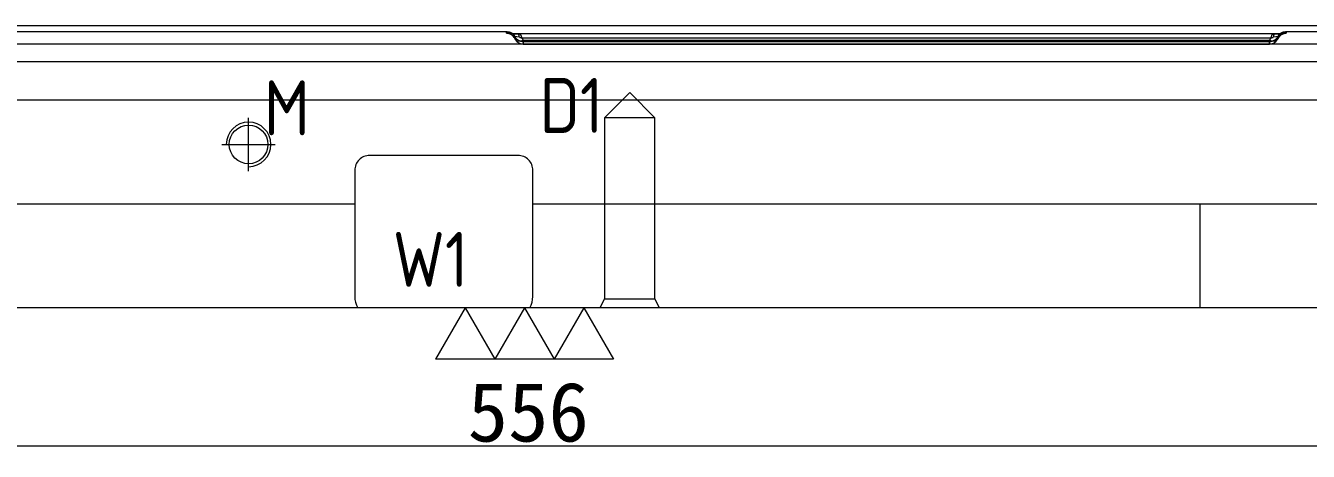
# Model space of a CAD drawing. Header units: millimetres. Extents: x 18370 to 19076, y 60512 to 60971.
# Drawn here: x 18610.1 to 18783, y 60864.6 to 60922 of the extents above; entities that cross this region are included whole.
import ezdxf

# ---------------------------------------------------------------- set-up
doc = ezdxf.new("R2010")
doc.units = ezdxf.units.MM
doc.linetypes.add('CENTER', pattern=[0])
doc.linetypes.add('DASHED', pattern=[0])
doc.layers.add('dim', color=4, linetype='Continuous')
doc.layers.add('PUNCH', color=2, linetype='Continuous')
doc.styles.add('_PUG_ERP', font='txt')
doc.styles.add('gbenor', font='gbenor.shx', dxfattribs={"bigfont": 'gbcbig'})
doc.dimstyles.new('_PUG_ERP', dxfattribs={"dimtxt": 8, "dimasz": 1.5, "dimexe": 0.5, "dimexo": 0.5, "dimgap": 0.5, "dimtad": 1, "dimtxsty": '_PUG_ERP', "dimblk": 'CLOSEDBLANK', "dimcen": 0, "dimclrd": 4, "dimclre": 4, "dimclrt": 3, "dimazin": 3, "dimtfac": 1, "dimtmove": 0, "dimatfit": 3, "dimldrblk": 'CLOSEDBLANK', "dimlwd": 9, "dimlwe": 9})

# ---------------------------------------------------------------- blocks, each defined once
blk = doc.blocks.new('*D1267')
at = {"layer": 'Defpoints', "color": 0}
for p in [(18399.85, 60884), (18955.85, 60884), (18955.85, 60865.4)]:
    blk.add_point(p, dxfattribs=at)
at = {"layer": 'dim', "color": 4, "lineweight": 9}
for p, q in [((18399.85, 60883.5), (18399.85, 60864.9)), ((18955.85, 60883.5), (18955.85, 60864.9)), ((18401.35, 60865.4), (18954.35, 60865.4))]:
    blk.add_line(p, q, dxfattribs=at)
at = {"layer": 'dim', "color": 3, "lineweight": 18, "insert": (18677.85, 60869.9), "char_height": 8, "attachment_point": 5, "style": '_PUG_ERP'}
blk.add_mtext('556', dxfattribs=at)
blk = doc.blocks.new('_ClosedBlank')

msp = doc.modelspace()

# ---------------------------------------------------------------- linework, layer by layer
at = {"layer": 'dim', "color": 20, "linetype": 'Continuous', "lineweight": 18}
for p, q in [((18669.355, 60883.997), (18665.355, 60877.069)), ((18669.355, 60883.997), (18673.355, 60877.069)), ((18677.355, 60883.997), (18673.355, 60877.069)), ((18677.355, 60883.997), (18681.355, 60877.069)), ((18685.355, 60883.997), (18681.355, 60877.069)), ((18685.355, 60883.997), (18689.355, 60877.069)), ((18689.355, 60877.069), (18665.355, 60877.069))]:
    msp.add_line(p, q, dxfattribs=at)
at = {"layer": 'dim', "color": 252, "lineweight": 18}
msp.add_lwpolyline([(18955.845, 60921.997), (18955.845, 60883.997), (18399.845, 60883.997), (18399.845, 60921.997)], close=True, dxfattribs=at)
at = {"layer": 'PUNCH', "color": 151, "linetype": 'Continuous', "lineweight": 18}
for p, q in [((18675.02, 60921.177), (18441.965, 60921.177)), ((18778.664, 60920.899), (18676.265, 60920.899)), ((18949.865, 60921.177), (18779.909, 60921.177)), ((18404.845, 60919.558), (18949.865, 60919.558)), ((18654.873, 60883.997), (18432.465, 60883.997)), ((18932.465, 60883.997), (18678.056, 60883.997))]:
    msp.add_line(p, q, dxfattribs=at)
at = {"layer": 'PUNCH', "color": 155, "linetype": 'Continuous', "lineweight": 18}
for p, q in [((18674.906, 60921.172), (18441.965, 60921.172)), ((18674.906, 60921.002), (18674.906, 60921.172)), ((18949.865, 60921.172), (18780.023, 60921.172)), ((18780.023, 60921.172), (18780.023, 60921.002))]:
    msp.add_line(p, q, dxfattribs=at)
at = {"layer": 'PUNCH', "color": 151, "linetype": 'DASHED', "lineweight": 13, "ltscale": 0.514227}
for p, q in [((18675.938, 60920.414), (18676.127, 60920.097)), ((18777.772, 60919.837), (18677.157, 60919.837)), ((18778.803, 60920.097), (18778.991, 60920.414)), ((18677.157, 60919.511), (18777.772, 60919.511))]:
    msp.add_line(p, q, dxfattribs=at)
at = {"layer": 'PUNCH', "color": 155, "linetype": 'DASHED', "lineweight": 13, "ltscale": 0.514227}
for p, q in [((18675.945, 60920.683), (18675.945, 60920.403)), ((18675.945, 60920.403), (18676.118, 60920.112)), ((18676.118, 60920.405), (18676.118, 60920.112)), ((18676.971, 60920.358), (18777.958, 60920.358)), ((18676.984, 60920.349), (18677.157, 60920.058)), ((18677.157, 60920.058), (18777.772, 60920.058)), ((18677.157, 60920.058), (18677.157, 60919.511)), ((18677.157, 60919.837), (18677.157, 60919.513)), ((18777.945, 60920.349), (18777.772, 60920.058)), ((18777.772, 60920.058), (18777.772, 60919.511)), ((18777.772, 60919.513), (18777.772, 60919.837)), ((18778.811, 60920.112), (18778.811, 60920.405)), ((18778.984, 60920.403), (18778.811, 60920.112)), ((18778.984, 60920.403), (18778.984, 60920.683)), ((18677.157, 60919.513), (18777.772, 60919.513)), ((18404.845, 60917.177), (18949.865, 60917.177))]:
    msp.add_line(p, q, dxfattribs=at)
at = {"layer": 'PUNCH', "color": 5, "linetype": 'DASHED', "lineweight": 13, "ltscale": 0.514227}
for p, q in [((18691.515, 60912.98), (18688.112, 60909.577)), ((18694.918, 60909.577), (18691.515, 60912.98)), ((18688.112, 60909.577), (18688.112, 60885.191)), ((18691.515, 60909.577), (18688.112, 60909.577)), ((18694.918, 60909.577), (18691.515, 60909.577)), ((18694.918, 60885.191), (18694.918, 60909.577)), ((18688.112, 60885.191), (18687.515, 60883.997)), ((18688.112, 60885.191), (18694.918, 60885.191)), ((18695.515, 60883.997), (18694.918, 60885.191))]:
    msp.add_line(p, q, dxfattribs=at)
at = {"layer": 'PUNCH', "color": 2, "linetype": 'DASHED', "lineweight": 13, "ltscale": 0.514227}
for p, q in [((18404.845, 60911.997), (18949.865, 60911.997)), ((18404.845, 60897.997), (18654.465, 60897.997)), ((18678.465, 60897.997), (18949.865, 60897.997)), ((18768.365, 60897.997), (18768.365, 60883.997))]:
    msp.add_line(p, q, dxfattribs=at)
at = {"layer": 'PUNCH', "color": 1, "linetype": 'CENTER', "lineweight": 18, "ltscale": 0.514227}
for p, q in [((18640.145, 60902.397), (18640.145, 60909.597)), ((18636.545, 60905.997), (18643.745, 60905.997))]:
    msp.add_line(p, q, dxfattribs=at)
at = {"layer": 'PUNCH', "color": 151, "linetype": 'Continuous', "lineweight": 18}
for points in [[(18674.906, 60921.172), (18674.924, 60921.173), (18674.942, 60921.175), (18674.96, 60921.176), (18674.978, 60921.177), (18674.996, 60921.177), (18675.014, 60921.177), (18675.032, 60921.177), (18675.049, 60921.177), (18675.067, 60921.176), (18675.085, 60921.176), (18675.103, 60921.175), (18675.121, 60921.173), (18675.138, 60921.171), (18675.156, 60921.17), (18675.174, 60921.167), (18675.191, 60921.165), (18675.209, 60921.162), (18675.226, 60921.159), (18675.244, 60921.156), (18675.261, 60921.152), (18675.279, 60921.149), (18675.296, 60921.144), (18675.313, 60921.14), (18675.33, 60921.135), (18675.348, 60921.131), (18675.365, 60921.125), (18675.382, 60921.12), (18675.399, 60921.114), (18675.416, 60921.108), (18675.432, 60921.102), (18675.449, 60921.095), (18675.466, 60921.088), (18675.482, 60921.081), (18675.499, 60921.073), (18675.515, 60921.066), (18675.532, 60921.057), (18675.548, 60921.049), (18675.564, 60921.041), (18675.58, 60921.032), (18675.595, 60921.022), (18675.611, 60921.013), (18675.626, 60921.003), (18675.642, 60920.993), (18675.657, 60920.983), (18675.672, 60920.972), (18675.687, 60920.961), (18675.702, 60920.95), (18675.716, 60920.939), (18675.731, 60920.927), (18675.745, 60920.915)], [(18676.38, 60920.899), (18676.345, 60920.899), (18676.309, 60920.9), (18676.274, 60920.9), (18676.239, 60920.901), (18676.204, 60920.902), (18676.17, 60920.902), (18676.135, 60920.903), (18676.101, 60920.904), (18676.068, 60920.905), (18676.034, 60920.905), (18676.001, 60920.906), (18675.969, 60920.907), (18675.937, 60920.908), (18675.905, 60920.909), (18675.873, 60920.91), (18675.842, 60920.911), (18675.812, 60920.912), (18675.782, 60920.913), (18675.752, 60920.914), (18675.723, 60920.915), (18675.695, 60920.917), (18675.667, 60920.918), (18675.639, 60920.919), (18675.612, 60920.92), (18675.586, 60920.922), (18675.561, 60920.923), (18675.536, 60920.924), (18675.512, 60920.925), (18675.488, 60920.927), (18675.465, 60920.928), (18675.443, 60920.929), (18675.422, 60920.931), (18675.401, 60920.932), (18675.382, 60920.934), (18675.363, 60920.935), (18675.345, 60920.936), (18675.328, 60920.938), (18675.311, 60920.939), (18675.296, 60920.941), (18675.282, 60920.942), (18675.269, 60920.943), (18675.257, 60920.944), (18675.246, 60920.946), (18675.236, 60920.947), (18675.228, 60920.948), (18675.22, 60920.949), (18675.215, 60920.949), (18675.21, 60920.95), (18675.208, 60920.95), (18675.207, 60920.95)], [(18779.722, 60920.95), (18779.721, 60920.95), (18779.719, 60920.95), (18779.714, 60920.949), (18779.709, 60920.948), (18779.701, 60920.948), (18779.693, 60920.947), (18779.683, 60920.945), (18779.672, 60920.944), (18779.66, 60920.943), (18779.647, 60920.942), (18779.632, 60920.94), (18779.617, 60920.939), (18779.601, 60920.938), (18779.584, 60920.936), (18779.566, 60920.935), (18779.547, 60920.934), (18779.527, 60920.932), (18779.507, 60920.931), (18779.485, 60920.929), (18779.463, 60920.928), (18779.441, 60920.927), (18779.417, 60920.925), (18779.393, 60920.924), (18779.368, 60920.923), (18779.342, 60920.921), (18779.316, 60920.92), (18779.289, 60920.919), (18779.262, 60920.918), (18779.234, 60920.917), (18779.205, 60920.915), (18779.176, 60920.914), (18779.147, 60920.913), (18779.117, 60920.912), (18779.086, 60920.911), (18779.055, 60920.91), (18779.024, 60920.909), (18778.992, 60920.908), (18778.96, 60920.907), (18778.927, 60920.906), (18778.894, 60920.905), (18778.861, 60920.905), (18778.827, 60920.904), (18778.794, 60920.903), (18778.759, 60920.902), (18778.725, 60920.902), (18778.69, 60920.901), (18778.655, 60920.9), (18778.62, 60920.9), (18778.584, 60920.899), (18778.549, 60920.899)], [(18779.184, 60920.915), (18779.198, 60920.927), (18779.213, 60920.939), (18779.227, 60920.95), (18779.242, 60920.961), (18779.257, 60920.972), (18779.272, 60920.983), (18779.287, 60920.993), (18779.303, 60921.003), (18779.318, 60921.013), (18779.334, 60921.022), (18779.35, 60921.032), (18779.365, 60921.041), (18779.382, 60921.049), (18779.398, 60921.057), (18779.414, 60921.066), (18779.43, 60921.073), (18779.447, 60921.081), (18779.463, 60921.088), (18779.48, 60921.095), (18779.497, 60921.102), (18779.514, 60921.108), (18779.531, 60921.114), (18779.548, 60921.12), (18779.565, 60921.125), (18779.582, 60921.131), (18779.599, 60921.135), (18779.616, 60921.14), (18779.633, 60921.144), (18779.651, 60921.149), (18779.668, 60921.152), (18779.685, 60921.156), (18779.703, 60921.159), (18779.72, 60921.162), (18779.738, 60921.165), (18779.756, 60921.167), (18779.773, 60921.17), (18779.791, 60921.171), (18779.809, 60921.173), (18779.826, 60921.175), (18779.844, 60921.176), (18779.862, 60921.176), (18779.88, 60921.177), (18779.898, 60921.177), (18779.916, 60921.177), (18779.934, 60921.177), (18779.951, 60921.177), (18779.969, 60921.176), (18779.987, 60921.175), (18780.005, 60921.173), (18780.023, 60921.172)]]:
    msp.add_lwpolyline(points, dxfattribs=at)
at = {"layer": 'PUNCH', "color": 151, "linetype": 'DASHED', "lineweight": 13, "ltscale": 0.514227}
for points in [[(18675.207, 60920.95), (18675.207, 60920.95), (18675.209, 60920.95), (18675.211, 60920.95), (18675.214, 60920.949), (18675.218, 60920.948), (18675.224, 60920.947), (18675.23, 60920.946), (18675.238, 60920.944), (18675.247, 60920.942), (18675.257, 60920.939), (18675.268, 60920.936), (18675.281, 60920.932), (18675.294, 60920.928), (18675.309, 60920.924), (18675.324, 60920.919), (18675.341, 60920.913), (18675.358, 60920.906), (18675.376, 60920.899), (18675.394, 60920.892), (18675.413, 60920.883), (18675.432, 60920.875), (18675.452, 60920.865), (18675.471, 60920.855), (18675.491, 60920.845), (18675.511, 60920.834), (18675.531, 60920.822), (18675.551, 60920.81), (18675.57, 60920.797), (18675.59, 60920.784), (18675.609, 60920.771), (18675.629, 60920.757), (18675.648, 60920.742), (18675.667, 60920.727), (18675.685, 60920.712), (18675.704, 60920.696), (18675.722, 60920.68), (18675.739, 60920.663), (18675.757, 60920.646), (18675.774, 60920.629), (18675.791, 60920.611), (18675.807, 60920.593), (18675.823, 60920.574), (18675.839, 60920.555), (18675.854, 60920.536), (18675.869, 60920.516), (18675.884, 60920.496), (18675.898, 60920.476), (18675.912, 60920.456), (18675.925, 60920.435), (18675.938, 60920.414)], [(18675.745, 60920.915), (18675.75, 60920.911), (18675.754, 60920.907), (18675.759, 60920.903), (18675.763, 60920.899), (18675.767, 60920.895), (18675.772, 60920.891), (18675.776, 60920.887), (18675.78, 60920.883), (18675.785, 60920.879), (18675.789, 60920.875), (18675.793, 60920.87), (18675.798, 60920.866), (18675.802, 60920.862), (18675.806, 60920.858), (18675.81, 60920.853), (18675.814, 60920.849), (18675.819, 60920.845), (18675.823, 60920.84), (18675.827, 60920.836), (18675.831, 60920.832), (18675.835, 60920.827), (18675.839, 60920.823), (18675.843, 60920.818), (18675.847, 60920.813), (18675.851, 60920.809), (18675.855, 60920.804), (18675.859, 60920.8), (18675.863, 60920.795), (18675.867, 60920.79), (18675.871, 60920.785), (18675.875, 60920.781), (18675.879, 60920.776), (18675.883, 60920.771), (18675.887, 60920.766), (18675.891, 60920.761), (18675.894, 60920.756), (18675.898, 60920.751), (18675.902, 60920.746), (18675.906, 60920.741), (18675.909, 60920.736), (18675.913, 60920.731), (18675.917, 60920.726), (18675.92, 60920.72), (18675.924, 60920.715), (18675.927, 60920.71), (18675.931, 60920.705), (18675.935, 60920.699), (18675.938, 60920.694), (18675.942, 60920.688), (18675.945, 60920.683)], [(18677.157, 60919.837), (18677.129, 60919.838), (18677.1, 60919.839), (18677.071, 60919.84), (18677.043, 60919.843), (18677.015, 60919.846), (18676.987, 60919.849), (18676.959, 60919.853), (18676.931, 60919.858), (18676.904, 60919.863), (18676.876, 60919.869), (18676.849, 60919.876), (18676.822, 60919.883), (18676.795, 60919.891), (18676.769, 60919.899), (18676.743, 60919.908), (18676.717, 60919.917), (18676.692, 60919.927), (18676.667, 60919.937), (18676.643, 60919.948), (18676.619, 60919.959), (18676.595, 60919.971), (18676.572, 60919.983), (18676.549, 60919.995), (18676.527, 60920.008), (18676.505, 60920.021), (18676.484, 60920.035), (18676.463, 60920.048), (18676.443, 60920.062), (18676.423, 60920.077), (18676.404, 60920.091), (18676.385, 60920.106), (18676.366, 60920.121), (18676.349, 60920.136), (18676.331, 60920.151), (18676.314, 60920.167), (18676.298, 60920.182), (18676.282, 60920.198), (18676.267, 60920.214), (18676.252, 60920.23), (18676.237, 60920.246), (18676.223, 60920.261), (18676.21, 60920.277), (18676.197, 60920.293), (18676.185, 60920.309), (18676.172, 60920.325), (18676.161, 60920.341), (18676.15, 60920.357), (18676.139, 60920.373), (18676.128, 60920.389), (18676.118, 60920.405)], [(18676.265, 60920.899), (18676.269, 60920.899), (18676.273, 60920.899), (18676.278, 60920.899), (18676.282, 60920.899), (18676.286, 60920.899), (18676.29, 60920.899), (18676.294, 60920.899), (18676.298, 60920.899), (18676.302, 60920.899), (18676.306, 60920.899), (18676.31, 60920.899), (18676.314, 60920.899), (18676.318, 60920.899), (18676.322, 60920.899), (18676.326, 60920.899), (18676.33, 60920.899), (18676.334, 60920.899), (18676.338, 60920.899), (18676.342, 60920.899), (18676.346, 60920.899), (18676.351, 60920.899), (18676.355, 60920.899), (18676.359, 60920.899), (18676.363, 60920.899), (18676.367, 60920.899), (18676.371, 60920.899), (18676.375, 60920.898), (18676.379, 60920.898), (18676.383, 60920.898), (18676.387, 60920.898), (18676.391, 60920.898), (18676.395, 60920.898), (18676.399, 60920.898), (18676.403, 60920.898), (18676.407, 60920.898), (18676.411, 60920.898), (18676.415, 60920.898), (18676.419, 60920.898), (18676.423, 60920.898), (18676.427, 60920.898), (18676.431, 60920.898), (18676.435, 60920.898), (18676.438, 60920.898), (18676.442, 60920.898), (18676.446, 60920.898), (18676.45, 60920.898), (18676.454, 60920.898), (18676.458, 60920.898), (18676.462, 60920.898), (18676.466, 60920.898)], [(18676.44, 60920.898), (18676.439, 60920.898), (18676.438, 60920.898), (18676.437, 60920.898), (18676.435, 60920.898), (18676.434, 60920.898), (18676.433, 60920.898), (18676.432, 60920.898), (18676.431, 60920.898), (18676.429, 60920.898), (18676.428, 60920.898), (18676.427, 60920.898), (18676.426, 60920.898), (18676.425, 60920.898), (18676.423, 60920.898), (18676.422, 60920.898), (18676.421, 60920.898), (18676.42, 60920.898), (18676.419, 60920.898), (18676.417, 60920.898), (18676.416, 60920.898), (18676.415, 60920.898), (18676.414, 60920.898), (18676.413, 60920.898), (18676.411, 60920.898), (18676.41, 60920.898), (18676.409, 60920.898), (18676.408, 60920.898), (18676.407, 60920.898), (18676.405, 60920.898), (18676.404, 60920.898), (18676.403, 60920.898), (18676.402, 60920.898), (18676.401, 60920.898), (18676.399, 60920.898), (18676.398, 60920.898), (18676.397, 60920.899), (18676.396, 60920.899), (18676.395, 60920.899), (18676.394, 60920.899), (18676.392, 60920.899), (18676.391, 60920.899), (18676.39, 60920.899), (18676.389, 60920.899), (18676.388, 60920.899), (18676.386, 60920.899), (18676.385, 60920.899), (18676.384, 60920.899), (18676.383, 60920.899), (18676.382, 60920.899), (18676.38, 60920.899)], [(18676.466, 60920.898), (18676.491, 60920.897), (18676.514, 60920.896), (18676.538, 60920.896), (18676.56, 60920.895), (18676.581, 60920.893), (18676.602, 60920.891), (18676.621, 60920.889), (18676.639, 60920.887), (18676.655, 60920.884), (18676.67, 60920.88), (18676.685, 60920.876), (18676.698, 60920.872), (18676.71, 60920.866), (18676.721, 60920.861), (18676.731, 60920.855), (18676.741, 60920.848), (18676.75, 60920.841), (18676.758, 60920.833), (18676.766, 60920.825), (18676.774, 60920.816), (18676.781, 60920.807), (18676.788, 60920.797), (18676.795, 60920.787), (18676.802, 60920.777), (18676.808, 60920.765), (18676.814, 60920.754), (18676.82, 60920.742), (18676.826, 60920.729), (18676.831, 60920.716), (18676.837, 60920.703), (18676.842, 60920.689), (18676.848, 60920.674), (18676.853, 60920.659), (18676.858, 60920.644), (18676.864, 60920.628), (18676.869, 60920.612), (18676.874, 60920.596), (18676.879, 60920.579), (18676.885, 60920.562), (18676.89, 60920.545), (18676.896, 60920.527), (18676.901, 60920.509), (18676.907, 60920.49), (18676.914, 60920.471), (18676.92, 60920.452), (18676.927, 60920.433), (18676.935, 60920.413), (18676.944, 60920.394), (18676.955, 60920.375), (18676.971, 60920.358)], [(18676.971, 60920.358), (18676.971, 60920.358), (18676.971, 60920.357), (18676.972, 60920.357), (18676.972, 60920.357), (18676.972, 60920.357), (18676.972, 60920.357), (18676.973, 60920.356), (18676.973, 60920.356), (18676.973, 60920.356), (18676.974, 60920.356), (18676.974, 60920.356), (18676.974, 60920.356), (18676.974, 60920.355), (18676.975, 60920.355), (18676.975, 60920.355), (18676.975, 60920.355), (18676.975, 60920.355), (18676.976, 60920.355), (18676.976, 60920.354), (18676.976, 60920.354), (18676.976, 60920.354), (18676.977, 60920.354), (18676.977, 60920.354), (18676.977, 60920.353), (18676.977, 60920.353), (18676.978, 60920.353), (18676.978, 60920.353), (18676.978, 60920.353), (18676.978, 60920.353), (18676.979, 60920.352), (18676.979, 60920.352), (18676.979, 60920.352), (18676.979, 60920.352), (18676.98, 60920.352), (18676.98, 60920.352), (18676.98, 60920.351), (18676.98, 60920.351), (18676.981, 60920.351), (18676.981, 60920.351), (18676.981, 60920.351), (18676.982, 60920.35), (18676.982, 60920.35), (18676.982, 60920.35), (18676.982, 60920.35), (18676.983, 60920.35), (18676.983, 60920.35), (18676.983, 60920.349), (18676.983, 60920.349), (18676.984, 60920.349), (18676.984, 60920.349)], [(18778.811, 60920.405), (18778.801, 60920.389), (18778.791, 60920.373), (18778.78, 60920.357), (18778.768, 60920.341), (18778.757, 60920.325), (18778.745, 60920.31), (18778.732, 60920.294), (18778.719, 60920.278), (18778.706, 60920.262), (18778.692, 60920.246), (18778.678, 60920.23), (18778.663, 60920.214), (18778.648, 60920.198), (18778.632, 60920.183), (18778.616, 60920.167), (18778.599, 60920.152), (18778.581, 60920.136), (18778.563, 60920.121), (18778.545, 60920.106), (18778.526, 60920.091), (18778.507, 60920.077), (18778.487, 60920.063), (18778.467, 60920.049), (18778.446, 60920.035), (18778.425, 60920.022), (18778.403, 60920.009), (18778.381, 60919.996), (18778.358, 60919.984), (18778.335, 60919.971), (18778.311, 60919.96), (18778.287, 60919.948), (18778.263, 60919.938), (18778.238, 60919.927), (18778.213, 60919.918), (18778.187, 60919.908), (18778.162, 60919.9), (18778.135, 60919.891), (18778.109, 60919.884), (18778.082, 60919.876), (18778.055, 60919.87), (18778.028, 60919.864), (18778, 60919.858), (18777.972, 60919.853), (18777.944, 60919.849), (18777.915, 60919.846), (18777.887, 60919.843), (18777.858, 60919.84), (18777.829, 60919.839), (18777.801, 60919.838), (18777.772, 60919.837)], [(18777.958, 60920.358), (18777.958, 60920.358), (18777.958, 60920.357), (18777.957, 60920.357), (18777.957, 60920.357), (18777.957, 60920.357), (18777.957, 60920.357), (18777.956, 60920.356), (18777.956, 60920.356), (18777.956, 60920.356), (18777.956, 60920.356), (18777.955, 60920.356), (18777.955, 60920.356), (18777.955, 60920.355), (18777.955, 60920.355), (18777.954, 60920.355), (18777.954, 60920.355), (18777.954, 60920.355), (18777.954, 60920.355), (18777.953, 60920.354), (18777.953, 60920.354), (18777.953, 60920.354), (18777.953, 60920.354), (18777.952, 60920.354), (18777.952, 60920.353), (18777.952, 60920.353), (18777.952, 60920.353), (18777.951, 60920.353), (18777.951, 60920.353), (18777.951, 60920.353), (18777.951, 60920.352), (18777.95, 60920.352), (18777.95, 60920.352), (18777.95, 60920.352), (18777.949, 60920.352), (18777.949, 60920.352), (18777.949, 60920.351), (18777.949, 60920.351), (18777.948, 60920.351), (18777.948, 60920.351), (18777.948, 60920.351), (18777.948, 60920.35), (18777.947, 60920.35), (18777.947, 60920.35), (18777.947, 60920.35), (18777.947, 60920.35), (18777.946, 60920.35), (18777.946, 60920.349), (18777.946, 60920.349), (18777.946, 60920.349), (18777.945, 60920.349)], [(18777.958, 60920.358), (18777.974, 60920.375), (18777.985, 60920.394), (18777.994, 60920.413), (18778.002, 60920.433), (18778.009, 60920.452), (18778.016, 60920.471), (18778.022, 60920.49), (18778.028, 60920.509), (18778.033, 60920.527), (18778.039, 60920.545), (18778.044, 60920.562), (18778.05, 60920.579), (18778.055, 60920.596), (18778.06, 60920.612), (18778.066, 60920.628), (18778.071, 60920.644), (18778.076, 60920.659), (18778.082, 60920.674), (18778.087, 60920.689), (18778.092, 60920.703), (18778.098, 60920.716), (18778.104, 60920.729), (18778.109, 60920.742), (18778.115, 60920.754), (18778.121, 60920.765), (18778.128, 60920.776), (18778.134, 60920.787), (18778.141, 60920.797), (18778.148, 60920.807), (18778.155, 60920.816), (18778.163, 60920.825), (18778.171, 60920.833), (18778.179, 60920.841), (18778.189, 60920.848), (18778.198, 60920.855), (18778.209, 60920.861), (18778.22, 60920.866), (18778.232, 60920.872), (18778.245, 60920.876), (18778.259, 60920.88), (18778.274, 60920.884), (18778.29, 60920.887), (18778.308, 60920.889), (18778.327, 60920.891), (18778.348, 60920.893), (18778.369, 60920.895), (18778.392, 60920.896), (18778.415, 60920.896), (18778.439, 60920.897), (18778.463, 60920.898)], [(18778.463, 60920.898), (18778.467, 60920.898), (18778.471, 60920.898), (18778.475, 60920.898), (18778.479, 60920.898), (18778.483, 60920.898), (18778.487, 60920.898), (18778.491, 60920.898), (18778.495, 60920.898), (18778.499, 60920.898), (18778.503, 60920.898), (18778.507, 60920.898), (18778.511, 60920.898), (18778.515, 60920.898), (18778.519, 60920.898), (18778.523, 60920.898), (18778.527, 60920.898), (18778.531, 60920.898), (18778.535, 60920.898), (18778.539, 60920.898), (18778.543, 60920.898), (18778.547, 60920.898), (18778.551, 60920.898), (18778.555, 60920.898), (18778.559, 60920.899), (18778.563, 60920.899), (18778.567, 60920.899), (18778.571, 60920.899), (18778.575, 60920.899), (18778.579, 60920.899), (18778.583, 60920.899), (18778.587, 60920.899), (18778.591, 60920.899), (18778.595, 60920.899), (18778.599, 60920.899), (18778.603, 60920.899), (18778.607, 60920.899), (18778.611, 60920.899), (18778.615, 60920.899), (18778.619, 60920.899), (18778.623, 60920.899), (18778.627, 60920.899), (18778.631, 60920.899), (18778.635, 60920.899), (18778.639, 60920.899), (18778.644, 60920.899), (18778.648, 60920.899), (18778.652, 60920.899), (18778.656, 60920.899), (18778.66, 60920.899), (18778.664, 60920.899)], [(18778.549, 60920.899), (18778.548, 60920.899), (18778.546, 60920.899), (18778.545, 60920.899), (18778.544, 60920.899), (18778.543, 60920.899), (18778.542, 60920.899), (18778.54, 60920.899), (18778.539, 60920.899), (18778.538, 60920.899), (18778.537, 60920.899), (18778.536, 60920.899), (18778.534, 60920.899), (18778.533, 60920.899), (18778.532, 60920.899), (18778.531, 60920.898), (18778.53, 60920.898), (18778.529, 60920.898), (18778.527, 60920.898), (18778.526, 60920.898), (18778.525, 60920.898), (18778.524, 60920.898), (18778.523, 60920.898), (18778.521, 60920.898), (18778.52, 60920.898), (18778.519, 60920.898), (18778.518, 60920.898), (18778.517, 60920.898), (18778.515, 60920.898), (18778.514, 60920.898), (18778.513, 60920.898), (18778.512, 60920.898), (18778.511, 60920.898), (18778.509, 60920.898), (18778.508, 60920.898), (18778.507, 60920.898), (18778.506, 60920.898), (18778.505, 60920.898), (18778.503, 60920.898), (18778.502, 60920.898), (18778.501, 60920.898), (18778.5, 60920.898), (18778.499, 60920.898), (18778.497, 60920.898), (18778.496, 60920.898), (18778.495, 60920.898), (18778.494, 60920.898), (18778.493, 60920.898), (18778.491, 60920.898), (18778.49, 60920.898), (18778.489, 60920.898)], [(18778.984, 60920.683), (18778.988, 60920.688), (18778.991, 60920.694), (18778.995, 60920.699), (18778.998, 60920.705), (18779.002, 60920.71), (18779.005, 60920.715), (18779.009, 60920.72), (18779.013, 60920.726), (18779.016, 60920.731), (18779.02, 60920.736), (18779.024, 60920.741), (18779.027, 60920.746), (18779.031, 60920.751), (18779.035, 60920.756), (18779.039, 60920.761), (18779.042, 60920.766), (18779.046, 60920.771), (18779.05, 60920.776), (18779.054, 60920.781), (18779.058, 60920.785), (18779.062, 60920.79), (18779.066, 60920.795), (18779.07, 60920.8), (18779.074, 60920.804), (18779.078, 60920.809), (18779.082, 60920.813), (18779.086, 60920.818), (18779.09, 60920.823), (18779.094, 60920.827), (18779.098, 60920.832), (18779.102, 60920.836), (18779.106, 60920.84), (18779.111, 60920.845), (18779.115, 60920.849), (18779.119, 60920.853), (18779.123, 60920.858), (18779.127, 60920.862), (18779.132, 60920.866), (18779.136, 60920.87), (18779.14, 60920.875), (18779.144, 60920.879), (18779.149, 60920.883), (18779.153, 60920.887), (18779.157, 60920.891), (18779.162, 60920.895), (18779.166, 60920.899), (18779.171, 60920.903), (18779.175, 60920.907), (18779.18, 60920.911), (18779.184, 60920.915)], [(18778.991, 60920.414), (18779.004, 60920.435), (18779.017, 60920.455), (18779.031, 60920.476), (18779.045, 60920.496), (18779.06, 60920.516), (18779.074, 60920.535), (18779.09, 60920.554), (18779.105, 60920.573), (18779.121, 60920.592), (18779.138, 60920.61), (18779.154, 60920.627), (18779.171, 60920.645), (18779.189, 60920.662), (18779.206, 60920.678), (18779.224, 60920.694), (18779.242, 60920.71), (18779.261, 60920.726), (18779.279, 60920.74), (18779.298, 60920.755), (18779.317, 60920.769), (18779.337, 60920.783), (18779.356, 60920.796), (18779.376, 60920.808), (18779.395, 60920.82), (18779.415, 60920.832), (18779.435, 60920.843), (18779.455, 60920.853), (18779.474, 60920.863), (18779.493, 60920.873), (18779.513, 60920.882), (18779.531, 60920.89), (18779.55, 60920.898), (18779.568, 60920.905), (18779.585, 60920.911), (18779.601, 60920.917), (18779.617, 60920.923), (18779.632, 60920.927), (18779.646, 60920.932), (18779.658, 60920.935), (18779.67, 60920.938), (18779.68, 60920.941), (18779.689, 60920.943), (18779.697, 60920.945), (18779.704, 60920.947), (18779.709, 60920.948), (18779.714, 60920.949), (18779.717, 60920.95), (18779.72, 60920.95), (18779.722, 60920.95), (18779.722, 60920.95)]]:
    msp.add_lwpolyline(points, dxfattribs=at)
at = {"layer": 'PUNCH', "color": 155, "linetype": 'DASHED', "lineweight": 13, "ltscale": 0.514227}
for points in [[(18676.669, 60920.43), (18676.675, 60920.428), (18676.682, 60920.427), (18676.688, 60920.425), (18676.694, 60920.424), (18676.701, 60920.422), (18676.707, 60920.421), (18676.713, 60920.419), (18676.72, 60920.418), (18676.726, 60920.416), (18676.732, 60920.415), (18676.739, 60920.413), (18676.745, 60920.411), (18676.751, 60920.41), (18676.758, 60920.408), (18676.764, 60920.407), (18676.77, 60920.405), (18676.777, 60920.404), (18676.783, 60920.402), (18676.789, 60920.4), (18676.796, 60920.399), (18676.802, 60920.397), (18676.808, 60920.396), (18676.815, 60920.394), (18676.821, 60920.392), (18676.827, 60920.391), (18676.834, 60920.389), (18676.84, 60920.388), (18676.846, 60920.386), (18676.853, 60920.384), (18676.859, 60920.383), (18676.865, 60920.381), (18676.871, 60920.379), (18676.878, 60920.378), (18676.884, 60920.376), (18676.89, 60920.374), (18676.897, 60920.373), (18676.903, 60920.371), (18676.909, 60920.369), (18676.915, 60920.368), (18676.922, 60920.366), (18676.928, 60920.364), (18676.934, 60920.363), (18676.94, 60920.361), (18676.947, 60920.359), (18676.953, 60920.357), (18676.959, 60920.356), (18676.965, 60920.354), (18676.971, 60920.352), (18676.978, 60920.351), (18676.984, 60920.349)], [(18777.945, 60920.349), (18777.952, 60920.351), (18777.958, 60920.352), (18777.964, 60920.354), (18777.97, 60920.356), (18777.976, 60920.357), (18777.983, 60920.359), (18777.989, 60920.361), (18777.995, 60920.363), (18778.001, 60920.364), (18778.008, 60920.366), (18778.014, 60920.368), (18778.02, 60920.369), (18778.026, 60920.371), (18778.033, 60920.373), (18778.039, 60920.374), (18778.045, 60920.376), (18778.051, 60920.378), (18778.058, 60920.379), (18778.064, 60920.381), (18778.07, 60920.383), (18778.077, 60920.384), (18778.083, 60920.386), (18778.089, 60920.388), (18778.096, 60920.389), (18778.102, 60920.391), (18778.108, 60920.392), (18778.114, 60920.394), (18778.121, 60920.396), (18778.127, 60920.397), (18778.133, 60920.399), (18778.14, 60920.4), (18778.146, 60920.402), (18778.152, 60920.404), (18778.159, 60920.405), (18778.165, 60920.407), (18778.171, 60920.408), (18778.178, 60920.41), (18778.184, 60920.411), (18778.19, 60920.413), (18778.197, 60920.415), (18778.203, 60920.416), (18778.209, 60920.418), (18778.216, 60920.419), (18778.222, 60920.421), (18778.229, 60920.422), (18778.235, 60920.424), (18778.241, 60920.425), (18778.248, 60920.427), (18778.254, 60920.428), (18778.26, 60920.43)]]:
    msp.add_lwpolyline(points, dxfattribs=at)
at = {"layer": 'PUNCH', "color": 1, "lineweight": 18}
msp.add_lwpolyline([(18678.056, 60883.997, 0.1327308), (18678.465, 60885.508), (18678.465, 60902.508, 0.4142136), (18676.465, 60904.508), (18656.465, 60904.508, 0.4142136), (18654.465, 60902.508), (18654.465, 60885.508, 0.1327308), (18654.873, 60883.997)], format="xyb", dxfattribs=at)
at = {"layer": 'PUNCH', "color": 30, "linetype": 'DASHED', "lineweight": 13, "ltscale": 0.514227}
msp.add_circle((18640.145, 60905.997), 2.603, dxfattribs=at)
at = {"layer": 'PUNCH', "color": 151, "linetype": 'DASHED', "lineweight": 13, "ltscale": 0.514227}
for centre, start, end in [((18677.157, 60920.711), 210.80262, 270), ((18777.772, 60920.711), 270, 329.19738)]:
    msp.add_arc(centre, 1.2, start, end, dxfattribs=at)
at = {"layer": 'PUNCH', "color": 30, "linetype": 'DASHED', "lineweight": 18, "ltscale": 0.514227}
msp.add_arc((18640.145, 60905.997), 3, 270, 180, dxfattribs=at)
at = {"layer": 'PUNCH', "color": 155, "linetype": 'Continuous', "lineweight": 18}
for centre, major_axis, ratio, start_param, end_param in [((18674.906, 60919.803), (1.2, 0), 0.99863, 1.2538387, 1.5707963), ((18677.677, 60921.038), (2.771, 0.036), 0.050665, 3.140928, 4.1772293), ((18777.252, 60921.038), (-2.771, 0.036), 0.050665, 2.1059561, 3.1422573), ((18780.023, 60919.803), (-1.2, 0), 0.99863, 4.712389, 5.0293466)]:
    msp.add_ellipse(centre, major_axis=major_axis, ratio=ratio, start_param=start_param, end_param=end_param, dxfattribs=at)
at = {"layer": 'PUNCH', "color": 155, "linetype": 'DASHED', "lineweight": 13, "ltscale": 0.514227}
for centre, major_axis, ratio, start_param, end_param in [((18674.906, 60919.803), (1.2, 0), 0.99863, 0.5235988, 1.2538394), ((18677.677, 60919.84), (-1.75, 0.629), 0.146548, 5.3778103, 6.4894817), ((18677.157, 60920.711), (1.2, 0), 0.99863, 3.6651914, 4.712389), ((18677.157, 60920.711), (-1.031, -0.614), 0.48714, 6.2532172, 7.5713332), ((18676.449, 60919.698), (0.014, 1.2), 0.222603, 5.3711096, 6.2724853), ((18777.772, 60920.711), (-1.2, 0), 0.99863, 1.5707963, 2.6179939), ((18777.772, 60920.711), (-1.031, 0.614), 0.48714, 1.8534447, 3.1715608), ((18778.48, 60919.698), (-0.014, 1.2), 0.222603, 0.0107, 0.9120757), ((18777.252, 60919.84), (1.75, 0.629), 0.146548, 6.0768889, 7.1885603), ((18780.023, 60919.803), (-1.2, 0), 0.99863, 5.0293459, 5.7595865)]:
    msp.add_ellipse(centre, major_axis=major_axis, ratio=ratio, start_param=start_param, end_param=end_param, dxfattribs=at)
at = {"layer": 'PUNCH', "color": 151, "linetype": 'DASHED', "lineweight": 13, "ltscale": 0.514227}
for centre, major_axis, start_param, end_param in [((18677.908, 60917.177), (-2.308, 4), 5.6383839, 5.7676546), ((18777.021, 60917.177), (2.308, 4), 0.5155311, 0.6448018)]:
    msp.add_ellipse(centre, major_axis=major_axis, ratio=0.022674, start_param=start_param, end_param=end_param, dxfattribs=at)

# ---------------------------------------------------------------- texts
at = {"layer": 'dim', "color": 4, "lineweight": 18, "style": 'gbenor'}
for s, p in [('M', (18642.231, 60907.232)), ('D1', (18679.38, 60907.552)), ('W1', (18659.58, 60886.813))]:
    msp.add_text(s, height=7.4, dxfattribs=at).set_placement(p)

# ---------------------------------------------------------------- dimensions: what is measured, and where the dimension line sits
at = {"layer": 'dim', "lineweight": 18}
dim = msp.add_linear_dim(base=(18955.845, 60865.397), p1=(18399.845, 60883.997), p2=(18955.845, 60883.997), dimstyle='_PUG_ERP', dxfattribs=at)
dim.commit()
dim.dimension.update_dxf_attribs({"geometry": '*D1267', "text_midpoint": (18677.845, 60869.897)})

doc.saveas('drawing.dxf')
